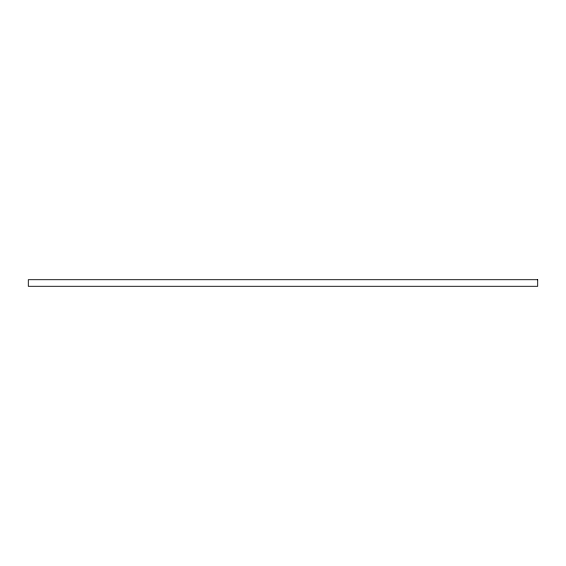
<?xml version="1.0" encoding="UTF-8"?>
<svg xmlns="http://www.w3.org/2000/svg" width="566" height="566" viewBox="0 0 566 566"><rect width="100%" height="100%" fill="white"/><g stroke="black" fill="none" stroke-linecap="round" stroke-linejoin="round"><path stroke-width="0.85" d="M537.7 279.71L28.3 279.71L28.3 286.29L537.7 286.29L537.7 279.71"/></g></svg>
